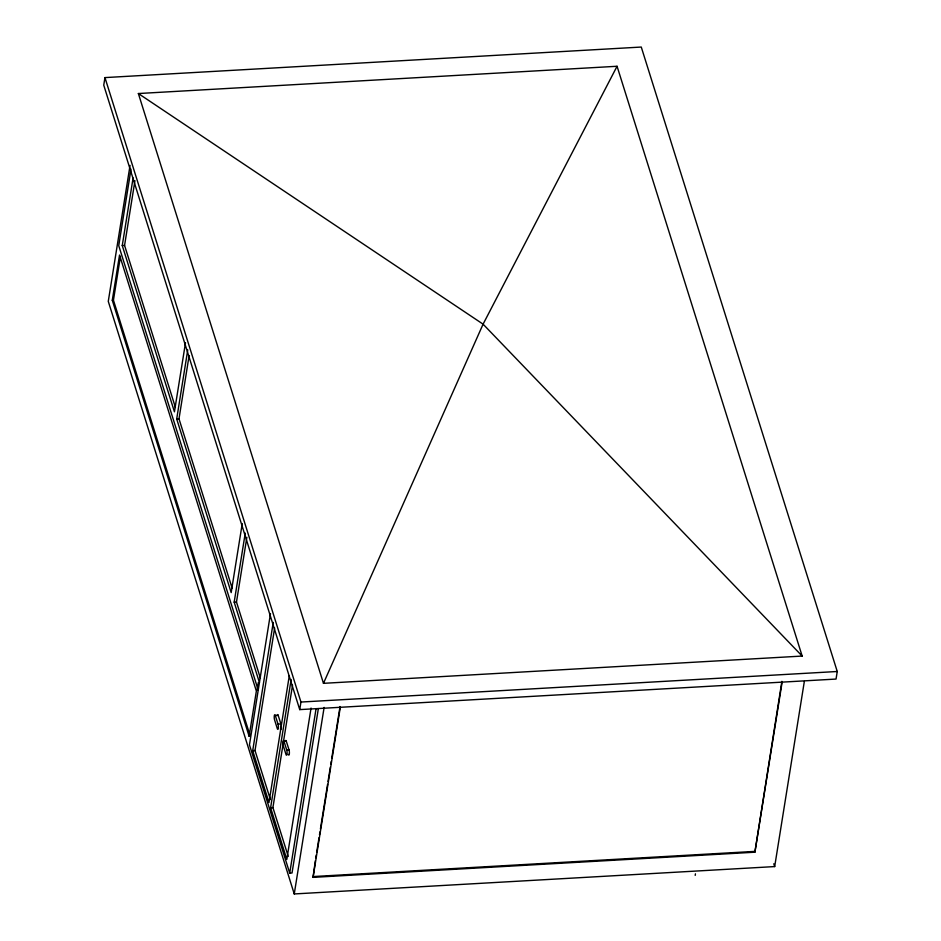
<?xml version="1.0" encoding="UTF-8"?>
<svg xmlns="http://www.w3.org/2000/svg" width="941" height="941" viewBox="0 0 941 941"><rect width="100%" height="100%" fill="white"/><g stroke="black" fill="none" stroke-linecap="round" stroke-linejoin="round"><path stroke-width="1.41" d="M104.957 77.597L103.745 85.161L299.732 709.608L836.043 679.061L837.255 671.498L641.268 47.05L104.957 77.597L300.944 702.045L299.732 709.608M130.046 165.428L108.274 301.367L294.251 893.95L774.678 866.579L804.332 681.472M130.999 169.18L118.742 245.66L258.234 690.106L257.081 690.165L258.281 682.672L259.434 682.601L234.18 602.158L245.248 533.112M249.13 736.297L112.285 300.273L119.531 255.058L256.364 691.082L249.13 736.297L250.271 736.227M249.836 734.827L113.438 300.214L120.448 256.411M185.506 342.747L174.438 411.805L122.259 245.542L133.093 177.931M175.426 407.477L124.565 245.413L134.939 180.684M242.249 523.549L231.18 592.607L176.696 418.968L187.753 349.911M232.168 588.266L178.99 418.839L189.129 355.545M260.434 678.32L236.485 602.028L246.86 537.287M270.49 613.556L249.459 744.849L289.722 873.119L292.028 872.989L318.364 708.573M289.299 675.709L268.985 802.532L252.706 750.659L273.243 622.401M270.408 799.603L255.011 750.53L274.631 628.035M311.059 708.055L286.829 859.38L270.608 807.719L291.157 679.461M288.252 856.463L272.914 807.59L292.533 685.095M289.722 873.119L316.058 708.702M294.251 893.95L324.127 707.397M782.124 682.166L754.894 852.205L313.059 877.365L315.341 860.721M315.8 857.839L316.27 854.957M316.729 852.076L319.034 837.666M319.493 834.785L319.964 831.903M320.422 829.021L327.574 784.347M328.033 781.465L330.35 767.056M330.809 764.174L331.267 761.293M331.726 758.411L340.042 706.538M313.059 877.365L340.289 707.338M695.199 875.377L695.434 873.836M754.894 852.205L781.877 681.366M323.469 683.331L483.086 324.163L617.061 66.27L138.362 93.535L323.469 683.331L802.167 656.065L617.061 66.27M122.259 245.542L124.565 245.413M112.285 300.273L113.438 300.214M176.696 418.968L178.99 418.839M234.18 602.158L236.485 602.028M300.944 702.045L837.255 671.498M275.29 715.501L278.018 724.111A3.035 0.718 86.7 0 1 278.301 728.393A3.035 0.718 86.7 0 1 277.301 728.605L274.584 719.9A2.964 0.694 86.7 0 1 274.313 715.713A2.964 0.694 86.7 0 1 275.29 715.501L278.171 715.336L280.9 723.947A3.035 0.718 86.7 0 1 281.065 728.746M278.018 724.111L280.9 723.947M283.994 741.355L286.723 749.965A3.035 0.718 86.7 0 1 286.993 754.247A3.035 0.718 86.7 0 1 285.993 754.459L283.288 745.743A2.964 0.694 86.7 0 1 283.018 741.567A2.964 0.694 86.7 0 1 283.994 741.355L286.299 741.226L289.028 749.836A3.035 0.718 86.7 0 1 289.299 754.117A3.035 0.718 86.7 0 1 288.299 754.329M252.706 750.659L255.011 750.53M286.723 749.965L289.028 749.836M270.608 807.719L272.914 807.59M312.8 876.577L754.635 851.405M138.362 93.535L483.086 324.163L802.167 656.065M773.796 863.779L774.678 866.579M277.195 715.548A2.964 0.694 86.7 0 1 278.171 715.336M280.912 729.087A3.035 0.718 86.7 0 1 280.359 728.899M285.429 740.932A2.964 0.694 86.7 0 1 286.299 741.226"/></g></svg>
